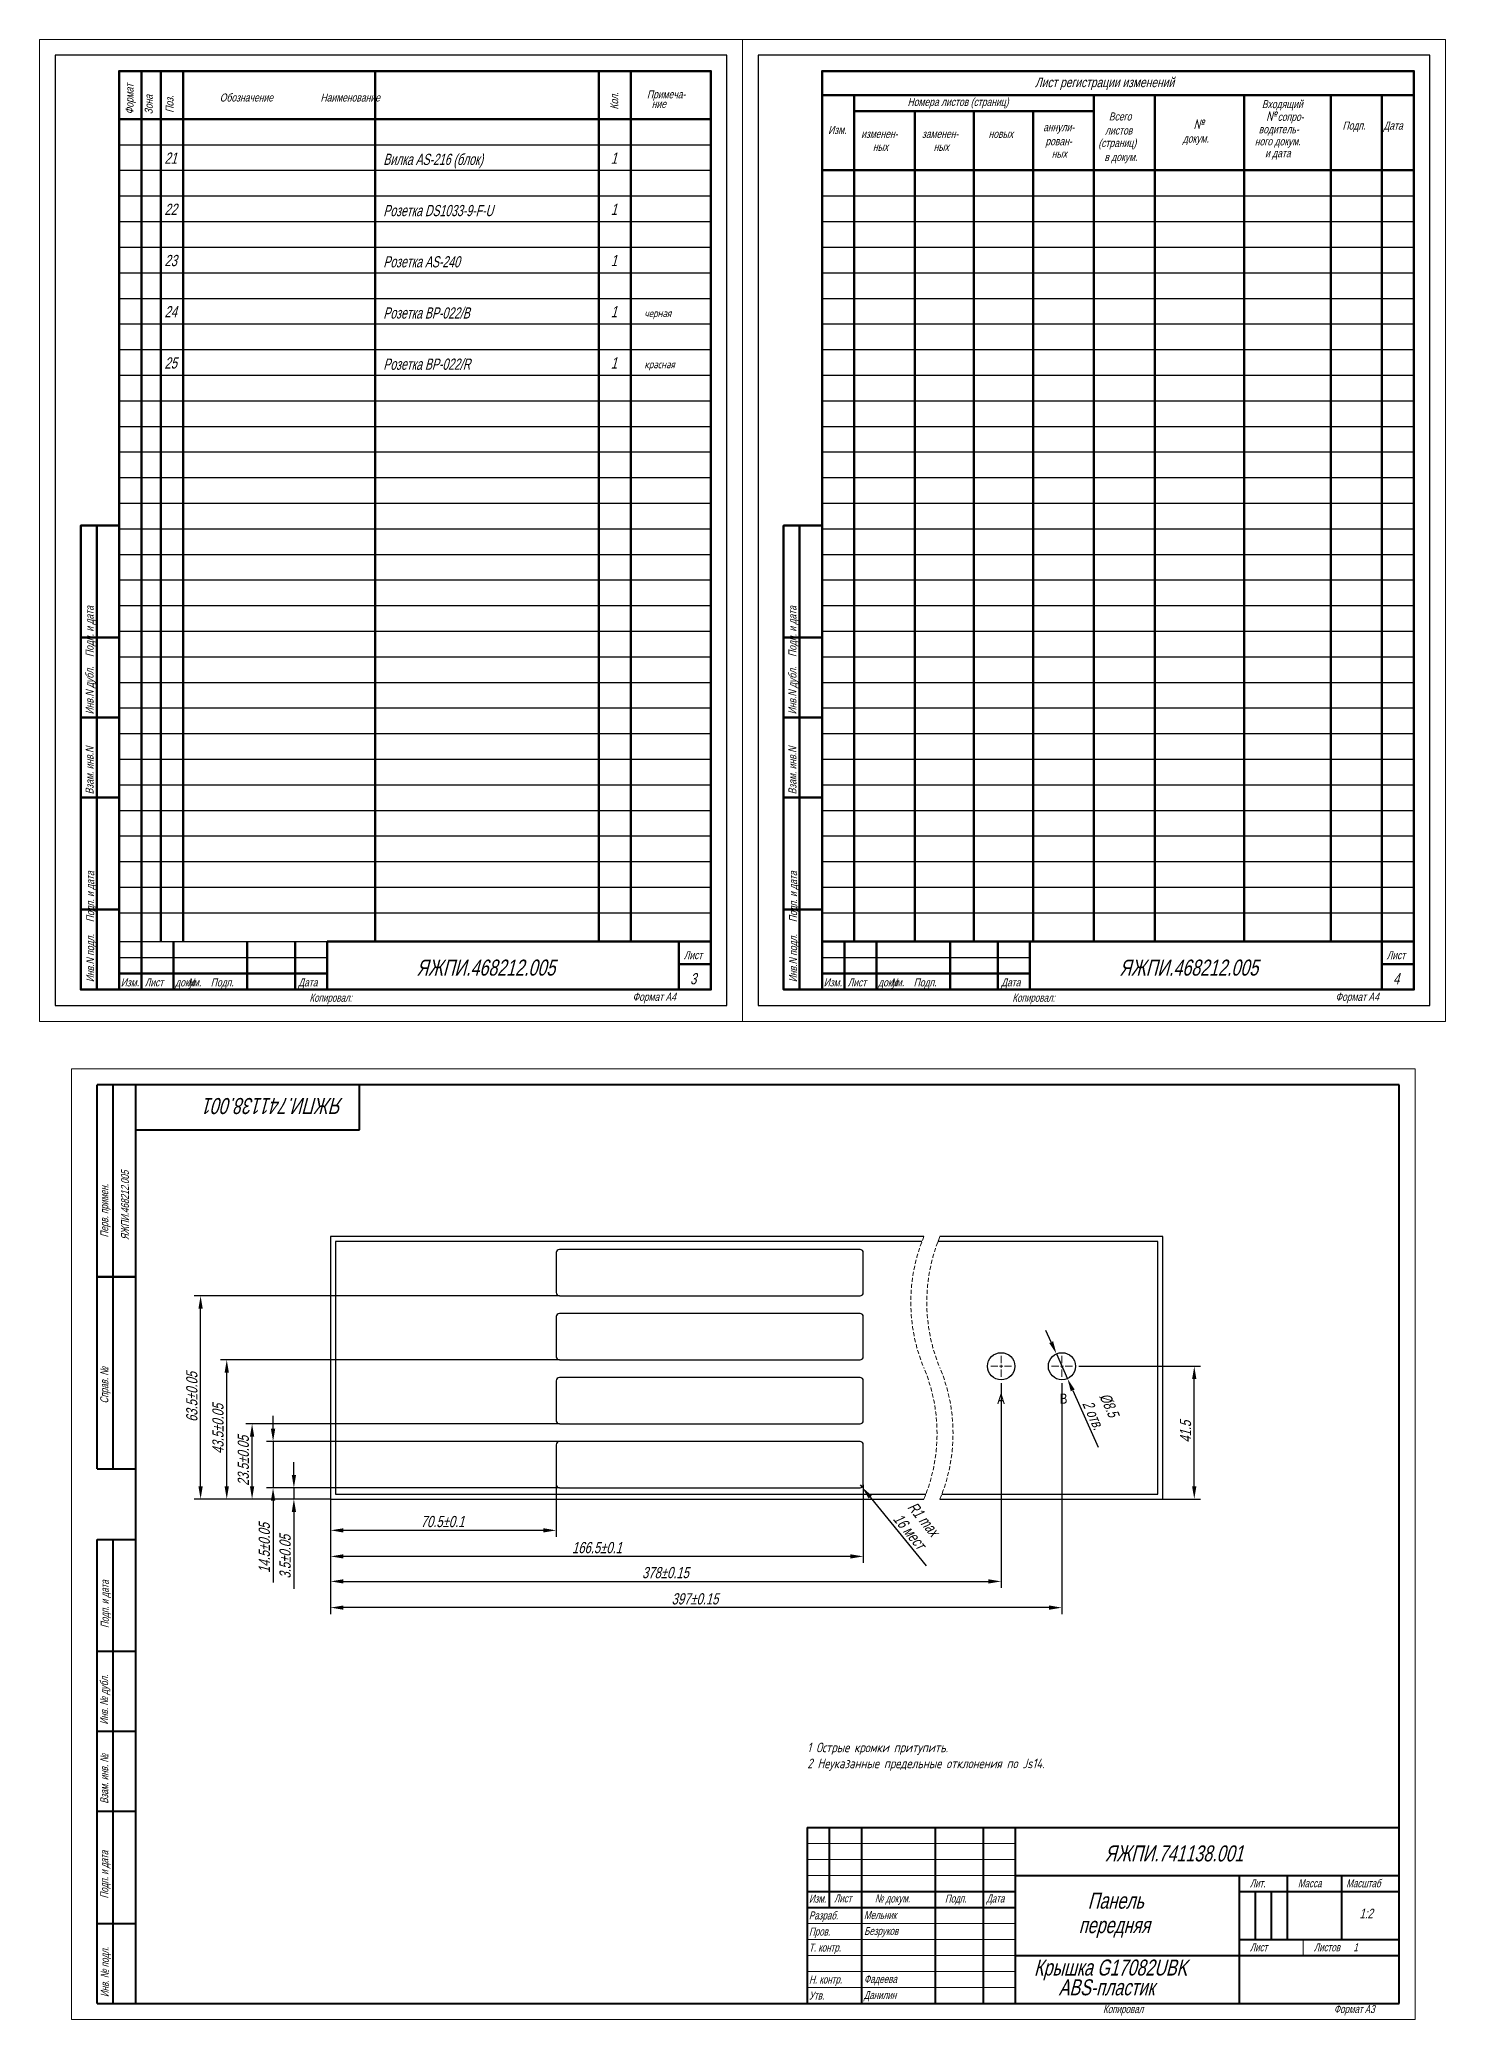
# Model space of a CAD drawing. Header units: millimetres. Extents: x 7140 to 8879, y -16257 to -5062.
# Drawn here: x 8009 to 8449, y -13840 to -13221 of the extents above; entities that cross this region are included whole.
import ezdxf

# ---------------------------------------------------------------- set-up
doc = ezdxf.new("R2010")
doc.units = ezdxf.units.MM
doc.linetypes.add('HIDDEN', pattern=[1.905, 1.27, -0.635])
doc.layers.get('DEFPOINTS').update_dxf_attribs({"color": 1, "lineweight": 0})
doc.layers.add('OSN', color=7, linetype='Continuous', lineweight=60)
doc.layers.add('КА тонкая', color=7, linetype='Continuous', lineweight=15)
doc.layers.add('TONK', color=7, linetype='Continuous')
doc.layers.add('ОСЕВЫЕ', color=7, linetype='Continuous')
doc.styles.add('CLW', font='clw.shx', dxfattribs={"width": 0.75, "oblique": 15})
doc.styles.add('NOWTXT', font='nowtxt.shx', dxfattribs={"width": 0.75, "height": 3})
doc.styles.get("Standard").update_dxf_attribs({"font": 'ARIALN.TTF', "height": 3.4})
doc.styles.add('гост', font='GOST_1.TTF', dxfattribs={"oblique": 15, "height": 3})
doc.dimstyles.new('clw', dxfattribs={"dimtxt": 3.5, "dimasz": 4, "dimexe": 2, "dimexo": 0, "dimgap": 1, "dimtad": 1, "dimdec": 4, "dimzin": 0, "dimdsep": 46, "dimtxsty": 'CLW', "dimcen": 5, "dimclrd": 256, "dimclre": 256, "dimclrt": 256, "dimadec": 0, "dimazin": 0, "dimtfac": 1, "dimtdec": 4, "dimtmove": 0, "dimatfit": 1, "dimfxl": 1, "dimtolj": 1, "dimtzin": 0, "dimlwd": -1, "dimlwe": -1, "dimarcsym": 0})

# ---------------------------------------------------------------- blocks, each defined once
blk = doc.blocks.new('LRG')
at = {"layer": 'OSN', "lineweight": 50}
for p, q in [((20, 20), (85, 20)), ((27, 20), (27, 5)), ((37, 20), (37, 5)), ((60, 20), (60, 5)), ((75, 20), (75, 5)), ((85, 20), (85, 5)), ((85, 20), (205, 20)), ((195, 20), (195, 5)), ((195, 13), (205, 13)), ((20, 10), (85, 10))]:
    blk.add_line(p, q, dxfattribs=at)
for points in [[(20, 5), (205, 5), (205, 292), (20, 292), (20, 5)], [(20, 5), (8, 5), (8, 150), (20, 150)], [(13, 5), (13, 150)], [(8, 115), (20, 115)], [(8, 90), (20, 90)], [(8, 65), (20, 65)], [(8, 30), (20, 30)]]:
    blk.add_lwpolyline(points, dxfattribs=at)
at = {"layer": 'TONK'}
for p, q in [((210, 297), (0, 297)), ((0, 297), (0, 0)), ((210, 0), (210, 297)), ((20, 253), (205, 253)), ((20, 245), (205, 245)), ((20, 237), (205, 237)), ((20, 229), (205, 229)), ((20, 221), (205, 221)), ((20, 213), (205, 213)), ((20, 205), (205, 205)), ((20, 197), (205, 197)), ((20, 189), (205, 189)), ((20, 181), (205, 181)), ((20, 173), (205, 173)), ((20, 165), (205, 165)), ((20, 157), (205, 157)), ((20, 149), (205, 149)), ((20, 141), (205, 141)), ((20, 133), (205, 133)), ((20, 125), (205, 125)), ((20, 117), (205, 117)), ((20, 109), (205, 109)), ((20, 101), (205, 101)), ((20, 93), (205, 93)), ((20, 85), (205, 85)), ((20, 77), (205, 77)), ((20, 69), (205, 69)), ((20, 61), (205, 61)), ((20, 53), (205, 53)), ((20, 45), (205, 45)), ((20, 37), (205, 37)), ((20, 29), (205, 29)), ((20, 15), (85, 15)), ((0, 0), (210, 0))]:
    blk.add_line(p, q, dxfattribs=at)
at = {"layer": 'TONK', "lineweight": 50}
for p, q in [((30, 284.5), (30, 20)), ((30, 279.5), (105, 279.5)), ((49, 279.5), (49, 20)), ((67.5, 279.5), (67.5, 20)), ((86, 279.5), (86, 20)), ((105, 284.5), (105, 20)), ((124, 284.5), (124, 20)), ((152, 284.5), (152, 20)), ((179, 284.5), (179, 20)), ((195, 284.5), (195, 20)), ((20, 261), (205, 261))]:
    blk.add_line(p, q, dxfattribs=at)
blk.add_lwpolyline([(20, 284.5), (205, 284.5)], dxfattribs=at)
blk = doc.blocks.new('*D129')
at = {"linetype": 'Continuous', "transparency": 16777216}
for p, q in [((8088.56, -13669.86), (8088.56, -13665.86)), ((8171.55, -13673.86), (8086.56, -13673.86)), ((8100.05, -13677.36), (8086.56, -13677.36)), ((8088.56, -13673.86), (8088.56, -13677.36)), ((8088.56, -13681.36), (8088.56, -13705.37))]:
    blk.add_line(p, q, dxfattribs=at)
at = {"linetype": 'Continuous', "lineweight": 0, "transparency": 16777216}
for points in [[(8087.9, -13669.86), (8089.23, -13669.86), (8088.56, -13673.86)], [(8087.9, -13681.36), (8089.23, -13681.36), (8088.56, -13677.36)]]:
    blk.add_solid(points, dxfattribs=at)
at = {"layer": 'DEFPOINTS', "color": 0, "linetype": 'Continuous', "lineweight": 0, "transparency": 16777216}
for p in [(8088.56, -13673.86), (8100.05, -13677.36), (8171.55, -13673.86)]:
    blk.add_point(p, dxfattribs=at)
at = {"linetype": 'Continuous', "lineweight": 0, "transparency": 16777216, "insert": (8084.06, -13695.36), "char_height": 3.5, "attachment_point": 2, "rotation": 90, "style": 'CLW'}
blk.add_mtext('\\A1;3.5%%P0.05', dxfattribs=at)
blk = doc.blocks.new('*D130')
at = {"linetype": 'Continuous', "transparency": 16777216}
for p, q in [((8171.55, -13653.86), (8073.49, -13653.86)), ((8075.49, -13673.36), (8075.49, -13657.86)), ((8100.05, -13677.36), (8073.49, -13677.36))]:
    blk.add_line(p, q, dxfattribs=at)
at = {"linetype": 'Continuous', "lineweight": 0, "transparency": 16777216}
for points in [[(8074.83, -13657.86), (8076.16, -13657.86), (8075.49, -13653.86)], [(8074.83, -13673.36), (8076.16, -13673.36), (8075.49, -13677.36)]]:
    blk.add_solid(points, dxfattribs=at)
at = {"layer": 'DEFPOINTS', "color": 0, "linetype": 'Continuous', "lineweight": 0, "transparency": 16777216}
for p in [(8075.49, -13653.86), (8171.55, -13653.86), (8100.05, -13677.36)]:
    blk.add_point(p, dxfattribs=at)
at = {"linetype": 'Continuous', "lineweight": 0, "transparency": 16777216, "insert": (8070.99, -13665.39), "char_height": 3.5, "attachment_point": 2, "rotation": 90, "style": 'CLW'}
blk.add_mtext('\\A1;23.5%%P0.05', dxfattribs=at)
blk = doc.blocks.new('*D131')
at = {"linetype": 'Continuous', "transparency": 16777216}
for p, q in [((8171.55, -13633.86), (8065.57, -13633.86)), ((8067.57, -13673.36), (8067.57, -13637.86)), ((8100.05, -13677.36), (8065.57, -13677.36))]:
    blk.add_line(p, q, dxfattribs=at)
at = {"linetype": 'Continuous', "lineweight": 0, "transparency": 16777216}
for points in [[(8066.91, -13637.86), (8068.24, -13637.86), (8067.57, -13633.86)], [(8066.91, -13673.36), (8068.24, -13673.36), (8067.57, -13677.36)]]:
    blk.add_solid(points, dxfattribs=at)
at = {"layer": 'DEFPOINTS', "color": 0, "linetype": 'Continuous', "lineweight": 0, "transparency": 16777216}
for p in [(8067.57, -13633.86), (8171.55, -13633.86), (8100.05, -13677.36)]:
    blk.add_point(p, dxfattribs=at)
at = {"linetype": 'Continuous', "lineweight": 0, "transparency": 16777216, "insert": (8063.07, -13655.42), "char_height": 3.5, "attachment_point": 2, "rotation": 90, "style": 'CLW'}
blk.add_mtext('\\A1;43.5%%P0.05', dxfattribs=at)
blk = doc.blocks.new('*D132')
at = {"linetype": 'Continuous', "transparency": 16777216}
for p, q in [((8171.55, -13613.86), (8057.4, -13613.86)), ((8059.4, -13673.36), (8059.4, -13617.86)), ((8100.05, -13677.36), (8057.4, -13677.36))]:
    blk.add_line(p, q, dxfattribs=at)
at = {"linetype": 'Continuous', "lineweight": 0, "transparency": 16777216}
for points in [[(8058.73, -13617.86), (8060.06, -13617.86), (8059.4, -13613.86)], [(8058.73, -13673.36), (8060.06, -13673.36), (8059.4, -13677.36)]]:
    blk.add_solid(points, dxfattribs=at)
at = {"layer": 'DEFPOINTS', "color": 0, "linetype": 'Continuous', "lineweight": 0, "transparency": 16777216}
for p in [(8059.4, -13613.86), (8171.55, -13613.86), (8100.05, -13677.36)]:
    blk.add_point(p, dxfattribs=at)
at = {"linetype": 'Continuous', "lineweight": 0, "transparency": 16777216, "insert": (8054.9, -13645.46), "char_height": 3.5, "attachment_point": 2, "rotation": 90, "style": 'CLW'}
blk.add_mtext('\\A1;63.5%%P0.05', dxfattribs=at)
blk = doc.blocks.new('*D133')
at = {"linetype": 'Continuous', "transparency": 16777216}
for p, q in [((8082.05, -13655.36), (8082.05, -13651.36)), ((8171.55, -13659.36), (8080.05, -13659.36)), ((8082.05, -13659.36), (8082.05, -13673.86)), ((8171.55, -13673.86), (8080.05, -13673.86)), ((8082.05, -13677.86), (8082.05, -13703.42))]:
    blk.add_line(p, q, dxfattribs=at)
at = {"linetype": 'Continuous', "lineweight": 0, "transparency": 16777216}
for points in [[(8081.38, -13655.36), (8082.72, -13655.36), (8082.05, -13659.36)], [(8081.38, -13677.86), (8082.72, -13677.86), (8082.05, -13673.86)]]:
    blk.add_solid(points, dxfattribs=at)
at = {"layer": 'DEFPOINTS', "color": 0, "linetype": 'Continuous', "lineweight": 0, "transparency": 16777216}
for p in [(8171.55, -13659.36), (8082.05, -13673.86), (8171.55, -13673.86)]:
    blk.add_point(p, dxfattribs=at)
at = {"linetype": 'Continuous', "lineweight": 0, "transparency": 16777216, "insert": (8077.55, -13692.64), "char_height": 3.5, "attachment_point": 2, "rotation": 90, "style": 'CLW'}
blk.add_mtext('\\A1;14.5%%P0.05', dxfattribs=at)
blk = doc.blocks.new('*D134')
at = {"linetype": 'Continuous', "transparency": 16777216}
for p, q in [((8100.05, -13677.36), (8100.05, -13689.13)), ((8170.55, -13672.86), (8170.55, -13689.13)), ((8166.55, -13687.13), (8104.05, -13687.13))]:
    blk.add_line(p, q, dxfattribs=at)
at = {"linetype": 'Continuous', "lineweight": 0, "transparency": 16777216}
for points in [[(8104.05, -13686.47), (8104.05, -13687.8), (8100.05, -13687.13)], [(8166.55, -13686.47), (8166.55, -13687.8), (8170.55, -13687.13)]]:
    blk.add_solid(points, dxfattribs=at)
at = {"layer": 'DEFPOINTS', "color": 0, "linetype": 'Continuous', "lineweight": 0, "transparency": 16777216}
for p in [(8100.05, -13677.36), (8170.55, -13672.86), (8100.05, -13687.13)]:
    blk.add_point(p, dxfattribs=at)
at = {"linetype": 'Continuous', "lineweight": 0, "transparency": 16777216, "insert": (8135.03, -13682.63), "char_height": 3.5, "attachment_point": 2, "style": 'CLW'}
blk.add_mtext('\\A1;70.5%%P0.1', dxfattribs=at)
blk = doc.blocks.new('*D135')
at = {"linetype": 'Continuous', "transparency": 16777216}
for p, q in [((8100.05, -13677.36), (8100.05, -13697.27)), ((8266.55, -13672.86), (8266.55, -13697.27)), ((8262.55, -13695.27), (8104.05, -13695.27))]:
    blk.add_line(p, q, dxfattribs=at)
at = {"linetype": 'Continuous', "lineweight": 0, "transparency": 16777216}
for points in [[(8104.05, -13694.61), (8104.05, -13695.94), (8100.05, -13695.27)], [(8262.55, -13694.61), (8262.55, -13695.94), (8266.55, -13695.27)]]:
    blk.add_solid(points, dxfattribs=at)
at = {"layer": 'DEFPOINTS', "color": 0, "linetype": 'Continuous', "lineweight": 0, "transparency": 16777216}
for p in [(8100.05, -13677.36), (8266.55, -13672.86), (8100.05, -13695.27)]:
    blk.add_point(p, dxfattribs=at)
at = {"linetype": 'Continuous', "lineweight": 0, "transparency": 16777216, "insert": (8183.3, -13690.77), "char_height": 3.5, "attachment_point": 2, "style": 'CLW'}
blk.add_mtext('\\A1;166.5%%P0.1', dxfattribs=at)
blk = doc.blocks.new('*D136')
at = {"linetype": 'Continuous', "transparency": 16777216}
for p, q in [((8265.55, -13672.86), (8266.18, -13673.63)), ((8268.71, -13676.73), (8286.19, -13698.18))]:
    blk.add_line(p, q, dxfattribs=at)
at = {"linetype": 'Continuous', "lineweight": 0, "transparency": 16777216}
blk.add_solid([(8269.23, -13676.31), (8268.19, -13677.16), (8266.18, -13673.63)], dxfattribs=at)
at = {"layer": 'DEFPOINTS', "color": 0, "linetype": 'Continuous', "lineweight": 0, "transparency": 16777216}
for p in [(8265.55, -13672.86), (8266.18, -13673.63)]:
    blk.add_point(p, dxfattribs=at)
at = {"linetype": 'Continuous', "lineweight": 0, "transparency": 16777216, "insert": (8282.91, -13677.79), "char_height": 3.5, "attachment_point": 1, "rotation": 309.19024, "style": 'CLW'}
blk.add_mtext('\\A1;R1 max\\P16 мест', dxfattribs=at)
blk = doc.blocks.new('*D137')
at = {"linetype": 'Continuous', "transparency": 16777216}
for p, q in [((8325.29, -13628.32), (8323.66, -13624.67)), ((8326.92, -13631.98), (8330.38, -13639.74)), ((8332.01, -13643.39), (8339.92, -13661.13))]:
    blk.add_line(p, q, dxfattribs=at)
at = {"linetype": 'Continuous', "lineweight": 0, "transparency": 16777216}
for points in [[(8325.9, -13628.05), (8324.68, -13628.6), (8326.92, -13631.98)], [(8332.62, -13643.12), (8331.4, -13643.67), (8330.38, -13639.74)]]:
    blk.add_solid(points, dxfattribs=at)
at = {"layer": 'DEFPOINTS', "color": 0, "linetype": 'Continuous', "lineweight": 0, "transparency": 16777216}
for p in [(8326.92, -13631.98), (8330.38, -13639.74)]:
    blk.add_point(p, dxfattribs=at)
at = {"linetype": 'Continuous', "lineweight": 0, "transparency": 16777216, "insert": (8343.48, -13643.75), "char_height": 3.5, "attachment_point": 1, "rotation": 294.02582, "style": 'CLW'}
blk.add_mtext('\\A1;%%C8.5\\P2 отв.', dxfattribs=at)
blk = doc.blocks.new('*D138')
at = {"linetype": 'Continuous', "transparency": 16777216}
for p, q in [((8309.65, -13641.11), (8309.65, -13705.08)), ((8100.05, -13677.36), (8100.05, -13705.08)), ((8104.05, -13703.08), (8305.65, -13703.08))]:
    blk.add_line(p, q, dxfattribs=at)
at = {"linetype": 'Continuous', "lineweight": 0, "transparency": 16777216}
for points in [[(8104.05, -13702.42), (8104.05, -13703.75), (8100.05, -13703.08)], [(8305.65, -13702.42), (8305.65, -13703.75), (8309.65, -13703.08)]]:
    blk.add_solid(points, dxfattribs=at)
at = {"layer": 'DEFPOINTS', "color": 0, "linetype": 'Continuous', "lineweight": 0, "transparency": 16777216}
for p in [(8309.65, -13641.11), (8100.05, -13677.36), (8309.65, -13703.08)]:
    blk.add_point(p, dxfattribs=at)
at = {"linetype": 'Continuous', "lineweight": 0, "transparency": 16777216, "insert": (8204.71, -13698.58), "char_height": 3.5, "attachment_point": 2, "style": 'CLW'}
blk.add_mtext('\\A1;378%%P0.15', dxfattribs=at)
blk = doc.blocks.new('*D139')
at = {"linetype": 'Continuous', "transparency": 16777216}
for p, q in [((8328.65, -13641.11), (8328.65, -13713.28)), ((8100.05, -13677.36), (8100.05, -13713.28)), ((8324.65, -13711.28), (8104.05, -13711.28))]:
    blk.add_line(p, q, dxfattribs=at)
at = {"linetype": 'Continuous', "lineweight": 0, "transparency": 16777216}
for points in [[(8104.05, -13710.61), (8104.05, -13711.94), (8100.05, -13711.28)], [(8324.65, -13710.61), (8324.65, -13711.94), (8328.65, -13711.28)]]:
    blk.add_solid(points, dxfattribs=at)
at = {"layer": 'DEFPOINTS', "color": 0, "linetype": 'Continuous', "lineweight": 0, "transparency": 16777216}
for p in [(8328.65, -13641.11), (8100.05, -13677.36), (8100.05, -13711.28)]:
    blk.add_point(p, dxfattribs=at)
at = {"linetype": 'Continuous', "lineweight": 0, "transparency": 16777216, "insert": (8213.93, -13706.78), "char_height": 3.5, "attachment_point": 2, "style": 'CLW'}
blk.add_mtext('\\A1;397%%P0.15', dxfattribs=at)
blk = doc.blocks.new('*D140')
at = {"linetype": 'Continuous', "transparency": 16777216}
for p, q in [((8333.9, -13635.86), (8372.01, -13635.86)), ((8370.01, -13673.36), (8370.01, -13639.86)), ((8360.15, -13677.36), (8372.01, -13677.36))]:
    blk.add_line(p, q, dxfattribs=at)
at = {"linetype": 'Continuous', "lineweight": 0, "transparency": 16777216}
for points in [[(8369.34, -13639.86), (8370.68, -13639.86), (8370.01, -13635.86)], [(8369.34, -13673.36), (8370.68, -13673.36), (8370.01, -13677.36)]]:
    blk.add_solid(points, dxfattribs=at)
at = {"layer": 'DEFPOINTS', "color": 0, "linetype": 'Continuous', "lineweight": 0, "transparency": 16777216}
for p in [(8333.9, -13635.86), (8370.01, -13635.86), (8360.15, -13677.36)]:
    blk.add_point(p, dxfattribs=at)
at = {"linetype": 'Continuous', "lineweight": 0, "transparency": 16777216, "insert": (8365.51, -13656.3), "char_height": 3.5, "attachment_point": 2, "rotation": 90, "style": 'CLW'}
blk.add_mtext('\\A1;41.5', dxfattribs=at)
blk = doc.blocks.new('SW_CENTERMARKSYMBOL_0')
at = {"color": 0, "linetype": 'Continuous', "lineweight": 0}
for p, q in [((-1, 0), (-3.25, 0)), ((0, 0), (-0.5, 0)), ((0, 1), (0, 3.25)), ((0, 0), (0, 0.5)), ((0, 0), (0, -0.5)), ((0, 0), (0.5, 0)), ((1, 0), (3.25, 0)), ((0, -1), (0, -3.25))]:
    blk.add_line(p, q, dxfattribs=at)
blk = doc.blocks.new('SW_CENTERMARKSYMBOL_1')
at = {"color": 0, "linetype": 'Continuous', "lineweight": 0}
for p, q in [((-1, 0), (-3.25, 0)), ((0, 0), (-0.5, 0)), ((0, 1), (0, 3.25)), ((0, 0), (0, 0.5)), ((0, 0), (0, -0.5)), ((0, 0), (0.5, 0)), ((1, 0), (3.25, 0)), ((0, -1), (0, -3.25))]:
    blk.add_line(p, q, dxfattribs=at)

msp = doc.modelspace()

# ---------------------------------------------------------------- linework, layer by layer
at = {"color": 7, "linetype": 'Continuous', "lineweight": 40}
for p, q in [((8027.03499, -13667.94486), (8027.03499, -13547.94486)), ((8039.03499, -13547.94486), (8027.03499, -13547.94486)), ((8027.03499, -13667.94486), (8027.03499, -13547.94486)), ((8032.03499, -13667.94486), (8032.03499, -13547.94486)), ((8032.03499, -13667.94486), (8032.03499, -13547.94486)), ((8434.03499, -13547.94486), (8039.03499, -13547.94486)), ((8039.03499, -13547.94486), (8039.03499, -13834.94486)), ((8109.03499, -13561.94486), (8109.03499, -13547.94486)), ((8434.03499, -13834.94486), (8434.03499, -13547.94486)), ((8039.03499, -13561.94486), (8109.03499, -13561.94486)), ((8027.03499, -13607.94486), (8039.03499, -13607.94486)), ((8039.03499, -13607.94486), (8027.03499, -13607.94486)), ((8027.03499, -13667.94486), (8039.03499, -13667.94486)), ((8027.03499, -13834.94486), (8027.03499, -13689.94486)), ((8027.03499, -13689.94486), (8039.03499, -13689.94486)), ((8032.03499, -13834.94486), (8032.03499, -13689.94486)), ((8039.03499, -13724.94486), (8027.03499, -13724.94486)), ((8039.03499, -13749.94486), (8027.03499, -13749.94486)), ((8039.03499, -13774.94486), (8027.03499, -13774.94486)), ((8249.03499, -13779.94486), (8434.03499, -13779.94486)), ((8249.03499, -13779.94486), (8249.03499, -13834.94486)), ((8256.03499, -13804.94486), (8256.03499, -13779.94486)), ((8266.03499, -13779.94486), (8266.03499, -13834.94486)), ((8289.03499, -13779.94486), (8289.03499, -13834.94486)), ((8304.03499, -13779.94486), (8304.03499, -13834.94486)), ((8314.03499, -13779.94486), (8314.03499, -13834.94486)), ((8314.03499, -13794.94486), (8434.03499, -13794.94486)), ((8384.03499, -13794.94486), (8384.03499, -13834.94486)), ((8399.03499, -13794.94486), (8399.03499, -13814.94486)), ((8416.03499, -13794.94486), (8416.03499, -13814.94486)), ((8249.03499, -13799.94486), (8314.03499, -13799.94486)), ((8384.03499, -13799.94486), (8434.03499, -13799.94486)), ((8389.03499, -13799.94486), (8389.03499, -13814.94486)), ((8394.03499, -13799.94486), (8394.03499, -13814.94486)), ((8249.03499, -13804.94486), (8314.03499, -13804.94486)), ((8027.03499, -13809.94486), (8039.03499, -13809.94486)), ((8314.03499, -13819.94486), (8434.03499, -13819.94486)), ((8384.03499, -13814.94486), (8434.03499, -13814.94486)), ((8027.03499, -13834.94486), (8039.03499, -13834.94486)), ((8039.03499, -13834.94486), (8434.03499, -13834.94486))]:
    msp.add_line(p, q, dxfattribs=at)
at = {"color": 7, "linetype": 'Continuous', "lineweight": 15}
for p, q in [((8039.03499, -13547.94486), (8039.03499, -13834.94486)), ((8404.03499, -13814.94486), (8404.03499, -13819.94486))]:
    msp.add_line(p, q, dxfattribs=at)
at = {"color": 7, "linetype": 'Continuous', "lineweight": 30}
for p, q in [((8100.0503, -13595.35902), (8100.0503, -13677.35902)), ((8285.5002, -13595.35902), (8100.0503, -13595.35902)), ((8101.5503, -13596.85902), (8101.5503, -13675.85902)), ((8284.90171, -13596.85902), (8101.5503, -13596.85902)), ((8358.64998, -13596.85902), (8289.90171, -13596.85902)), ((8360.14997, -13595.35902), (8290.5002, -13595.35902)), ((8358.64998, -13675.85902), (8358.64998, -13596.85902)), ((8360.14997, -13677.35902), (8360.14997, -13595.35902)), ((8170.55029, -13600.35902), (8170.55029, -13612.85902)), ((8265.5503, -13599.35902), (8171.55029, -13599.35902)), ((8266.5503, -13612.85902), (8266.5503, -13600.35902)), ((8171.55029, -13613.85902), (8265.5503, -13613.85902)), ((8170.55029, -13620.35902), (8170.55029, -13632.85902)), ((8265.5503, -13619.35902), (8171.55029, -13619.35902)), ((8266.5503, -13632.85902), (8266.5503, -13620.35902)), ((8171.55029, -13633.85902), (8265.5503, -13633.85902)), ((8170.55029, -13640.35902), (8170.55029, -13652.85902)), ((8265.5503, -13639.35902), (8171.55029, -13639.35902)), ((8266.5503, -13652.85902), (8266.5503, -13640.35902)), ((8171.55029, -13653.85902), (8265.5503, -13653.85902)), ((8265.5503, -13659.35902), (8171.55029, -13659.35902)), ((8170.55029, -13660.35902), (8170.55029, -13672.85902)), ((8266.5503, -13672.85902), (8266.5503, -13660.35902)), ((8100.0503, -13677.35902), (8285.50028, -13677.35902)), ((8101.5503, -13675.85902), (8286.09877, -13675.85902)), ((8171.55029, -13673.85902), (8265.5503, -13673.85902)), ((8290.50029, -13677.35902), (8360.14997, -13677.35902)), ((8291.09878, -13675.85902), (8358.64998, -13675.85902))]:
    msp.add_line(p, q, dxfattribs=at)
at = {"color": 7, "linetype": 'Continuous', "lineweight": 0}
for p, q in [((8249.03499, -13784.94486), (8314.03499, -13784.94486)), ((8249.03499, -13789.94486), (8314.03499, -13789.94486)), ((8249.03499, -13794.94486), (8314.03499, -13794.94486)), ((8249.03499, -13809.94486), (8314.03499, -13809.94486)), ((8249.03499, -13814.94486), (8314.03499, -13814.94486)), ((8249.03499, -13819.94486), (8314.03499, -13819.94486)), ((8249.03499, -13824.94486), (8314.03499, -13824.94486)), ((8249.03499, -13829.94486), (8314.03499, -13829.94486))]:
    msp.add_line(p, q, dxfattribs=at)
at = {"color": 7, "linetype": 'Continuous', "lineweight": 30}
for centre in [(8309.64997, -13635.85902), (8328.64998, -13635.85901)]:
    msp.add_circle(centre, 4.25, dxfattribs=at)
at = {"color": 7, "linetype": 'HIDDEN', "lineweight": 0}
for centre, start, end in [((8334.70036, -13615.85897), 157.38013505, 202.61986495), ((8339.70036, -13615.85897), 157.38013505, 202.61986495), ((8236.30012, -13656.85907), 337.38013505, 22.61986495), ((8241.30012, -13656.85907), 337.38013505, 22.61986495)]:
    msp.add_arc(centre, 53.30013, start, end, dxfattribs=at)
at = {"color": 7, "linetype": 'Continuous', "lineweight": 30}
for centre, radius, start, end in [((8171.5503, -13600.35903), 1.00001, 90.00030309, 179.99969691), ((8265.5503, -13600.35902), 1, 359.99993872, 90.00006128), ((8171.55029, -13612.85901), 1, 180.00033435, 269.99987909), ((8265.5503, -13612.85902), 1, 269.99975654, 0.00003002), ((8171.5503, -13620.35902), 1.00001, 90.00030309, 179.99959018), ((8265.5503, -13620.35902), 1, 0.00004545, 90.00006128), ((8171.5503, -13632.85901), 1.00001, 180.00038704, 269.99971968), ((8265.5503, -13632.85902), 1, 269.99991595, 359.99997733), ((8171.5503, -13640.35903), 1.00001, 90.00028032, 179.99961296), ((8265.5503, -13640.35902), 1, 0.00002267, 90.00008405), ((8171.5503, -13652.85901), 1.00001, 180.00040982, 269.99969691), ((8265.5503, -13652.85902), 1, 269.99993872, 359.99995455), ((8171.5503, -13660.35903), 1.00001, 90.00030309, 179.99959018), ((8265.5503, -13660.35902), 1, 0.00004545, 90.00006128), ((8171.5503, -13672.85901), 1.00001, 180.00030309, 269.99969691), ((8265.5503, -13672.85902), 1, 269.99993872, 0.00006128)]:
    msp.add_arc(centre, radius, start, end, dxfattribs=at)
at = {"layer": 'OSN'}
for p, q in [((8040.92977, -13503.1631), (8040.92977, -13231.1631)), ((8046.92977, -13231.1631), (8046.92977, -13503.1631)), ((8053.92977, -13231.1631), (8053.92977, -13503.1631)), ((8113.92977, -13231.1631), (8113.92977, -13503.1631)), ((8183.92977, -13231.1631), (8183.92977, -13503.1631)), ((8193.92977, -13231.1631), (8193.92977, -13503.1631)), ((8040.92977, -13503.1631), (8040.92977, -13518.1631)), ((8050.92977, -13503.1631), (8050.92977, -13518.1631)), ((8073.92977, -13503.1631), (8073.92977, -13518.1631)), ((8088.92977, -13503.1631), (8088.92977, -13518.1631)), ((8098.92977, -13503.1631), (8218.92977, -13503.1631)), ((8098.92977, -13503.1631), (8098.92977, -13518.1631)), ((8208.92977, -13503.1631), (8208.92977, -13518.1631)), ((8208.92977, -13510.1631), (8218.92977, -13510.1631)), ((8033.92977, -13513.1631), (8098.92977, -13513.1631))]:
    msp.add_line(p, q, dxfattribs=at)
for points in [[(8033.92977, -13518.1631), (8218.92977, -13518.1631), (8218.92977, -13231.1631), (8033.92977, -13231.1631), (8033.92977, -13518.1631)], [(8033.92977, -13246.1631), (8218.92977, -13246.1631)], [(8033.92977, -13518.1631), (8021.92977, -13518.1631), (8021.92977, -13373.1631), (8033.92977, -13373.1631)], [(8026.92977, -13518.1631), (8026.92977, -13373.1631)], [(8021.92977, -13408.1631), (8033.92977, -13408.1631)], [(8021.92977, -13433.1631), (8033.92977, -13433.1631)], [(8021.92977, -13458.1631), (8033.92977, -13458.1631)], [(8021.92977, -13493.1631), (8033.92977, -13493.1631)]]:
    msp.add_lwpolyline(points, dxfattribs=at)
at = {"layer": 'TONK'}
for p, q in [((8033.92977, -13254.1631), (8218.92977, -13254.1631)), ((8033.92977, -13262.1631), (8218.92977, -13262.1631)), ((8033.92977, -13270.1631), (8218.92977, -13270.1631)), ((8033.92977, -13278.1631), (8218.92977, -13278.1631)), ((8033.92977, -13286.1631), (8218.92977, -13286.1631)), ((8033.92977, -13294.1631), (8218.92977, -13294.1631)), ((8033.92977, -13302.1631), (8218.92977, -13302.1631)), ((8033.92977, -13310.1631), (8218.92977, -13310.1631)), ((8033.92977, -13318.1631), (8218.92977, -13318.1631)), ((8033.92977, -13326.1631), (8218.92977, -13326.1631)), ((8033.92977, -13334.1631), (8218.92977, -13334.1631)), ((8033.92977, -13342.1631), (8218.92977, -13342.1631)), ((8033.92977, -13350.1631), (8218.92977, -13350.1631)), ((8033.92977, -13358.1631), (8218.92977, -13358.1631)), ((8033.92977, -13366.1631), (8218.92977, -13366.1631)), ((8033.92977, -13374.1631), (8218.92977, -13374.1631)), ((8033.92977, -13382.1631), (8218.92977, -13382.1631)), ((8033.92977, -13390.1631), (8218.92977, -13390.1631)), ((8033.92977, -13398.1631), (8218.92977, -13398.1631)), ((8033.92977, -13406.1631), (8218.92977, -13406.1631)), ((8033.92977, -13414.1631), (8218.92977, -13414.1631)), ((8033.92977, -13422.1631), (8218.92977, -13422.1631)), ((8033.92977, -13430.1631), (8218.92977, -13430.1631)), ((8033.92977, -13438.1631), (8218.92977, -13438.1631)), ((8033.92977, -13446.1631), (8218.92977, -13446.1631)), ((8033.92977, -13454.1631), (8218.92977, -13454.1631)), ((8033.92977, -13462.1631), (8218.92977, -13462.1631)), ((8033.92977, -13470.1631), (8218.92977, -13470.1631)), ((8033.92977, -13478.1631), (8218.92977, -13478.1631)), ((8033.92977, -13486.1631), (8218.92977, -13486.1631)), ((8033.92977, -13494.1631), (8218.92977, -13494.1631)), ((8033.92977, -13503.1631), (8098.92977, -13503.1631)), ((8033.92977, -13508.1631), (8098.92977, -13508.1631))]:
    msp.add_line(p, q, dxfattribs=at)
msp.add_lwpolyline([(8013.92977, -13523.1631), (8223.92977, -13523.1631), (8223.92977, -13226.1631), (8013.92977, -13226.1631), (8013.92977, -13523.1631)], dxfattribs=at)
at = {"layer": 'КА тонкая', "ltscale": 20}
for p, q in [((8009.06727, -13528.1631), (8009.06727, -13221.31281)), ((8228.79227, -13221.31281), (8009.06727, -13221.31281)), ((8228.79227, -13528.1631), (8228.79227, -13221.31281)), ((8448.51727, -13221.31281), (8228.79227, -13221.31281)), ((8228.79227, -13528.1631), (8228.79227, -13221.31281)), ((8448.51727, -13528.1631), (8448.51727, -13221.31281)), ((8228.79227, -13528.1631), (8009.06727, -13528.1631)), ((8448.51727, -13528.1631), (8228.79227, -13528.1631))]:
    msp.add_line(p, q, dxfattribs=at)
at = {"layer": 'ОСЕВЫЕ', "lineweight": 0}
for p, q in [((8019.03499, -13542.94486), (8439.03499, -13542.94486)), ((8019.03499, -13542.94486), (8019.03499, -13839.94486)), ((8439.03499, -13542.94486), (8439.03499, -13839.94486)), ((8019.03499, -13839.94486), (8439.03499, -13839.94486))]:
    msp.add_line(p, q, dxfattribs=at)

# ---------------------------------------------------------------- block references
at = {"color": 7, "linetype": 'Continuous', "lineweight": 30}
for name, p in [('SW_CENTERMARKSYMBOL_1', (8309.64998, -13635.85902)), ('SW_CENTERMARKSYMBOL_0', (8328.64997, -13635.85902))]:
    msp.add_blockref(name, p, dxfattribs=at)
at = {"layer": 'OSN', "linetype": 'ByBlock', "lineweight": 40}
msp.add_blockref('LRG', (8233.65477, -13523.1631), dxfattribs=at)

# ---------------------------------------------------------------- texts
at = {"color": 7, "linetype": 'Continuous', "lineweight": 0, "attachment_point": 1, "style": 'CLW'}
for s, insert, char_height, rotation in [('ЯЖПИ.741138.001', (8104.05457, -13557.04105), 5, 180), ('ЯЖПИ.468212.005', (8034.51338, -13596.40553), 2.5, 90), ('Перв. примен.', (8028.03611, -13595.58708), 2.5, 90), ('Справ. №', (8028.03611, -13647.49226), 2.5, 90), ('Подп. и дата', (8028.17812, -13717.64093), 2.5, 90), ('Инв. № дубл.', (8027.98486, -13747.82489), 2.5, 90), ('Взам. инв. №', (8028.00939, -13772.54529), 2.5, 90), ('Подп. и дата', (8028.02004, -13802.15475), 2.5, 90), ('Инв. № подл.', (8028.18974, -13832.98126), 2.5, 90)]:
    msp.add_mtext(s, dxfattribs=dict(at, insert=insert, char_height=char_height, rotation=rotation))
at = {"char_height": 3.15, "width": 4.783015, "attachment_point": 1}
for s, insert in [('A', (8308.4005, -13644.53604)), ('B', (8327.94154, -13644.38883))]:
    msp.add_mtext(s, dxfattribs=dict(at, insert=insert))
at = {"color": 7, "linetype": 'Continuous', "lineweight": 0, "char_height": 2.5, "attachment_point": 1, "style": 'CLW'}
for s, insert in [('Изм.', (8249.57382, -13800.94256)), ('Лист', (8257.4224, -13800.88901)), ('№ докум.', (8270.15681, -13800.91341)), ('Подп.', (8292.07493, -13800.91705)), ('Дата', (8305.00792, -13800.91139)), ('Разраб.', (8249.55077, -13806.21583)), ('Мельник', (8266.7578, -13806.10626)), ('Пров.', (8249.59165, -13811.24217)), ('Безруков', (8266.80855, -13811.07051)), ('Т. контр.', (8249.53718, -13816.2435)), ('Н. контр.', (8249.59944, -13826.22665)), ('Фадеева', (8266.77858, -13826.08636)), ('Утв.', (8249.58563, -13831.24474)), ('Данилин', (8266.72355, -13831.08615)), ('Копировал', (8341.49503, -13835.47661)), ('Формат А3', (8413.66963, -13835.46155))]:
    msp.add_mtext(s, dxfattribs=dict(at, insert=insert))
at = {"layer": 'TONK', "style": 'NOWTXT', "oblique": 15, "width": 0.8}
for s, p in [('Формат', (8038.42977, -13244.6631)), ('Зона', (8044.42977, -13244.6631)), ('Кол.', (8189.92977, -13243.1631)), ('Поз.', (8050.92977, -13244.1631)), ('Инв.N дубл.    Подп. и дата', (8025.92977, -13432.1631)), ('Инв.N дубл.    Подп. и дата', (8245.65477, -13432.1631)), ('Взам. инв.N', (8025.92977, -13457.1631)), ('Взам. инв.N', (8245.65477, -13457.1631)), ('Инв.N подл.     Подп. и дата', (8026.12977, -13515.8631)), ('Инв.N подл.     Подп. и дата', (8245.85477, -13515.8631))]:
    msp.add_text(s, height=2.5, rotation=90, dxfattribs=at).set_placement(p)
at = {"layer": 'TONK', "oblique": 15}
for s, height, style, width, p in [('    Обозначение                    Наименование', 2.5, 'NOWTXT', 0.8, (8062.42977, -13240.6631)), ('Примеча-', 2.5, 'NOWTXT', 0.8, (8198.92977, -13239.6631)), ('Лист регистрации изменений', 3, 'NOWTXT', 0.8, (8320.20299, -13236.16751)), ('  ние', 2.5, 'NOWTXT', 0.8, (8198.92977, -13242.6631)), ('Номера листов (страниц)', 2.5, 'NOWTXT', 0.8, (8280.39699, -13242.03655)), ('Всего', 2.5, 'NOWTXT', 0.8, (8343.30751, -13246.58984)), ('Входящий', 2.5, 'NOWTXT', 0.8, (8391.13046, -13242.73864)), ('сопро-', 2.5, 'NOWTXT', 0.8, (8396.04583, -13246.70198)), ('Изм.', 2.5, 'NOWTXT', 0.8, (8255.55943, -13250.79895)), ('изменен-', 2.5, 'NOWTXT', 0.8, (8265.8759, -13252.03454)), ('заменен-', 2.5, 'NOWTXT', 0.8, (8284.8759, -13252.03454)), ('новых', 2.5, 'NOWTXT', 0.8, (8305.71216, -13252.03454)), ('аннули-', 2.5, 'NOWTXT', 0.8, (8322.76817, -13249.94842)), ('листов', 2.5, 'NOWTXT', 0.8, (8342.1251, -13250.9728)), ('водитель-', 2.5, 'NOWTXT', 0.8, (8390.16122, -13250.58809)), ('Подп.', 2.5, 'NOWTXT', 0.8, (8416.36847, -13249.42918)), ('Дата', 2.5, 'NOWTXT', 0.8, (8429.17801, -13249.42918)), ('21', 3.5, 'NOWTXT', 0.75, (8048.11003, -13260.09889)), ('Вилка AS-216 (блок)', 3.5, 'NOWTXT', 0.7, (8116.51352, -13260.48816)), ('1', 3.5, 'NOWTXT', 0.75, (8187.63091, -13260.09889)), ('ных', 2.5, 'NOWTXT', 0.8, (8269.55586, -13256.08226)), ('ных', 2.5, 'NOWTXT', 0.8, (8288.55586, -13256.08226)), ('рован-', 2.5, 'NOWTXT', 0.8, (8323.46538, -13254.33138)), ('ных', 2.5, 'NOWTXT', 0.8, (8325.45656, -13258.22055)), ('(страниц)', 2.5, 'NOWTXT', 0.8, (8340.0476, -13254.86197)), ('докум.', 2.5, 'NOWTXT', 0.8, (8366.42704, -13253.49962)), ('ного докум.', 2.5, 'NOWTXT', 0.8, (8388.92427, -13254.36998)), ('и дата', 2.5, 'NOWTXT', 0.8, (8392.14032, -13258.05993)), ('в докум.', 2.5, 'NOWTXT', 0.8, (8341.92406, -13259.24493)), ('22', 3.5, 'NOWTXT', 0.75, (8048.11003, -13276.09889)), ('Розетка DS1033-9-F-U', 3.5, 'NOWTXT', 0.7, (8116.51352, -13276.48816)), ('1', 3.5, 'NOWTXT', 0.75, (8187.63091, -13276.09889)), ('23', 3.5, 'NOWTXT', 0.75, (8048.11003, -13292.09889)), ('Розетка AS-240', 3.5, 'NOWTXT', 0.7, (8116.51352, -13292.48816)), ('1', 3.5, 'NOWTXT', 0.75, (8187.63091, -13292.09889)), ('24', 3.5, 'NOWTXT', 0.75, (8048.11003, -13308.09889)), ('Розетка BP-022/B', 3.5, 'NOWTXT', 0.7, (8116.51352, -13308.48816)), ('1', 3.5, 'NOWTXT', 0.75, (8187.63091, -13308.09889)), ('25', 3.5, 'NOWTXT', 0.75, (8048.11003, -13324.09889)), ('Розетка BP-022/R', 3.5, 'NOWTXT', 0.7, (8116.51352, -13324.48816)), ('1', 3.5, 'NOWTXT', 0.75, (8187.63091, -13324.09889)), ('ЯЖПИ.468212.005', 5, 'CLW', 0.75, (8126.87756, -13513.79391)), ('Лист', 2.5, 'NOWTXT', 0.8, (8210.42977, -13508.6631)), ('ЯЖПИ.468212.005', 5, 'CLW', 0.75, (8346.60256, -13513.79391)), ('Лист', 2.5, 'NOWTXT', 0.8, (8430.15477, -13508.6631)), ('Изм.', 2.5, 'NOWTXT', 0.8, (8034.42977, -13517.1631)), ('Лист     докум.    Подп.', 2.5, 'NOWTXT', 0.8, (8041.92977, -13517.1631)), ('N', 2.5, 'NOWTXT', 0.8, (8055.42977, -13517.1631)), ('Дата', 2.5, 'NOWTXT', 0.8, (8089.92977, -13517.1631)), ('3', 3.5, 'NOWTXT', 0.75, (8212.43461, -13516.49771)), ('Изм.', 2.5, 'NOWTXT', 0.8, (8254.15477, -13517.1631)), ('Лист     докум.    Подп.', 2.5, 'NOWTXT', 0.8, (8261.65477, -13517.1631)), ('N', 2.5, 'NOWTXT', 0.8, (8275.15477, -13517.1631)), ('Дата', 2.5, 'NOWTXT', 0.8, (8309.65477, -13517.1631)), ('4', 3.5, 'NOWTXT', 0.75, (8432.15961, -13516.49771)), ('Копировал:', 2.5, 'NOWTXT', 0.75, (8093.42977, -13521.9631)), ('Формат A4', 2.5, 'NOWTXT', 0.8, (8194.42977, -13521.6631)), ('Копировал:', 2.5, 'NOWTXT', 0.75, (8313.15477, -13521.9631)), ('Формат A4', 2.5, 'NOWTXT', 0.8, (8414.15477, -13521.6631)), ('ЯЖПИ.741138.001', 5, 'CLW', 0.75, (8341.98278, -13790.57567)), ('Панель', 5, 'CLW', 0.75, (8336.71663, -13805.33757)), ('Лит.', 2.5, 'CLW', 0.75, (8387.3999, -13798.65351)), ('Масса', 2.5, 'CLW', 0.75, (8402.3999, -13798.65351)), ('Масштаб', 2.5, 'CLW', 0.75, (8417.52623, -13798.65351)), ('1:2', 3, 'CLW', 0.75, (8421.66633, -13808.34572)), ('передняя', 5, 'CLW', 0.75, (8333.89895, -13812.99234)), ('Лист', 2.5, 'CLW', 0.75, (8387.3999, -13818.65351)), ('Листов      1', 2.5, 'CLW', 0.75, (8407.3999, -13818.65351)), ('Крышка G17082UBK', 5, 'CLW', 0.75, (8319.92602, -13826.24502)), ('ABS-пластик', 5, 'CLW', 0.75, (8327.60965, -13832.42092))]:
    msp.add_text(s, height=height, dxfattribs=dict(at, style=style, width=width)).set_placement(p)
at = {"layer": 'КА тонкая', "linetype": 'ByBlock', "ltscale": 20, "char_height": 3, "attachment_point": 5, "style": 'гост'}
for insert in [(8394.07097, -13245.24524), (8371.40326, -13247.75338)]:
    msp.add_mtext('\\A1;№', dxfattribs=dict(at, insert=insert))
at = {"layer": 'КА тонкая', "linetype": 'ByBlock', "ltscale": 20, "char_height": 2.5, "attachment_point": 1, "line_spacing_factor": 0.9, "style": 'гост'}
for s, insert in [('черная', (8198.10916, -13305.51539)), ('красная', (8198.10916, -13321.51539))]:
    msp.add_mtext_dynamic_manual_height_columns(s, width=25.850072, gutter_width=15, heights=[0], dxfattribs=dict(at, insert=insert))
at = {"layer": 'КА тонкая', "linetype": 'ByBlock', "ltscale": 20, "insert": (8249.03499, -13753.46074), "char_height": 3, "attachment_point": 1, "style": 'гост'}
msp.add_mtext_dynamic_manual_height_columns('1 Острые кромки притупить.\\P2 Неуказанные предельные отклонения по Js14.', width=185, gutter_width=15, heights=[0], dxfattribs=at)

# ---------------------------------------------------------------- dimensions: what is measured, and where the dimension line sits
at = {"color": 7, "linetype": 'Continuous', "lineweight": 0}
for base, p1, p2, text, picture, middle in [((8059.39503, -13613.85902), (8100.0503, -13677.35902), (8171.5503, -13613.85902), '63.5%%P0.05', '*D132', (8059.39503, -13645.45825)), ((8067.57231, -13633.85902), (8100.0503, -13677.35902), (8171.5503, -13633.85902), '43.5%%P0.05', '*D131', (8067.57231, -13655.4243)), ((8370.01143, -13635.85902), (8360.14998, -13677.35902), (8333.89998, -13635.85902), '41.5', '*D140', (8370.01143, -13656.30027)), ((8082.0503, -13673.85902), (8171.5503, -13659.35902), (8171.5503, -13673.85902), '14.5%%P0.05', '*D133', (8082.0503, -13692.64043)), ((8075.49404, -13653.85902), (8100.0503, -13677.35902), (8171.5503, -13653.85902), '23.5%%P0.05', '*D130', (8075.49404, -13665.39036)), ((8088.56299, -13673.85902), (8100.0503, -13677.35902), (8171.5503, -13673.85902), '3.5%%P0.05', '*D129', (8088.56299, -13695.36361))]:
    dim = msp.add_linear_dim(base=base, p1=p1, p2=p2, angle=90, text=text, dimstyle='clw', dxfattribs=at)
    dim.commit()
    dim.dimension.update_dxf_attribs({"geometry": picture, "text_midpoint": middle, "dimtype": 160})
dim = msp.add_diameter_dim_2p(p1=(8326.9196, -13631.97723), p2=(8330.38036, -13639.74081), text='%%C8.5\\P2 отв.', dimstyle='clw', dxfattribs=at)
dim.commit()
dim.dimension.update_dxf_attribs({"geometry": '*D137', "text_midpoint": (8336.77659, -13654.08957), "dimtype": 163})
for base, p1, p2, text, picture, middle in [((8309.64998, -13703.08462), (8100.0503, -13677.35902), (8309.64998, -13641.10902), '378%%P0.15', '*D138', (8204.7131, -13703.08462)), ((8100.0503, -13711.2763), (8328.64998, -13641.10902), (8100.0503, -13677.35902), '397%%P0.15', '*D139', (8213.92874, -13711.2763)), ((8100.0503, -13687.13363), (8170.5503, -13672.85902), (8100.0503, -13677.35902), '70.5%%P0.1', '*D134', (8135.03151, -13687.13363)), ((8100.0503, -13695.27183), (8266.5503, -13672.85902), (8100.0503, -13677.35902), '166.5%%P0.1', '*D135', (8183.29945, -13695.27183))]:
    dim = msp.add_linear_dim(base=base, p1=p1, p2=p2, text=text, dimstyle='clw', dxfattribs=at)
    dim.commit()
    dim.dimension.update_dxf_attribs({"geometry": picture, "text_midpoint": middle, "dimtype": 160})
dim = msp.add_radius_dim(center=(8265.5503, -13672.85902), mpoint=(8266.18219, -13673.63407), text='R1 max\\P16 мест', dimstyle='clw', dxfattribs=at)
dim.commit()
dim.dimension.update_dxf_attribs({"geometry": '*D136', "text_midpoint": (8280.22807, -13690.86201), "dimtype": 164})

doc.saveas('drawing.dxf')
